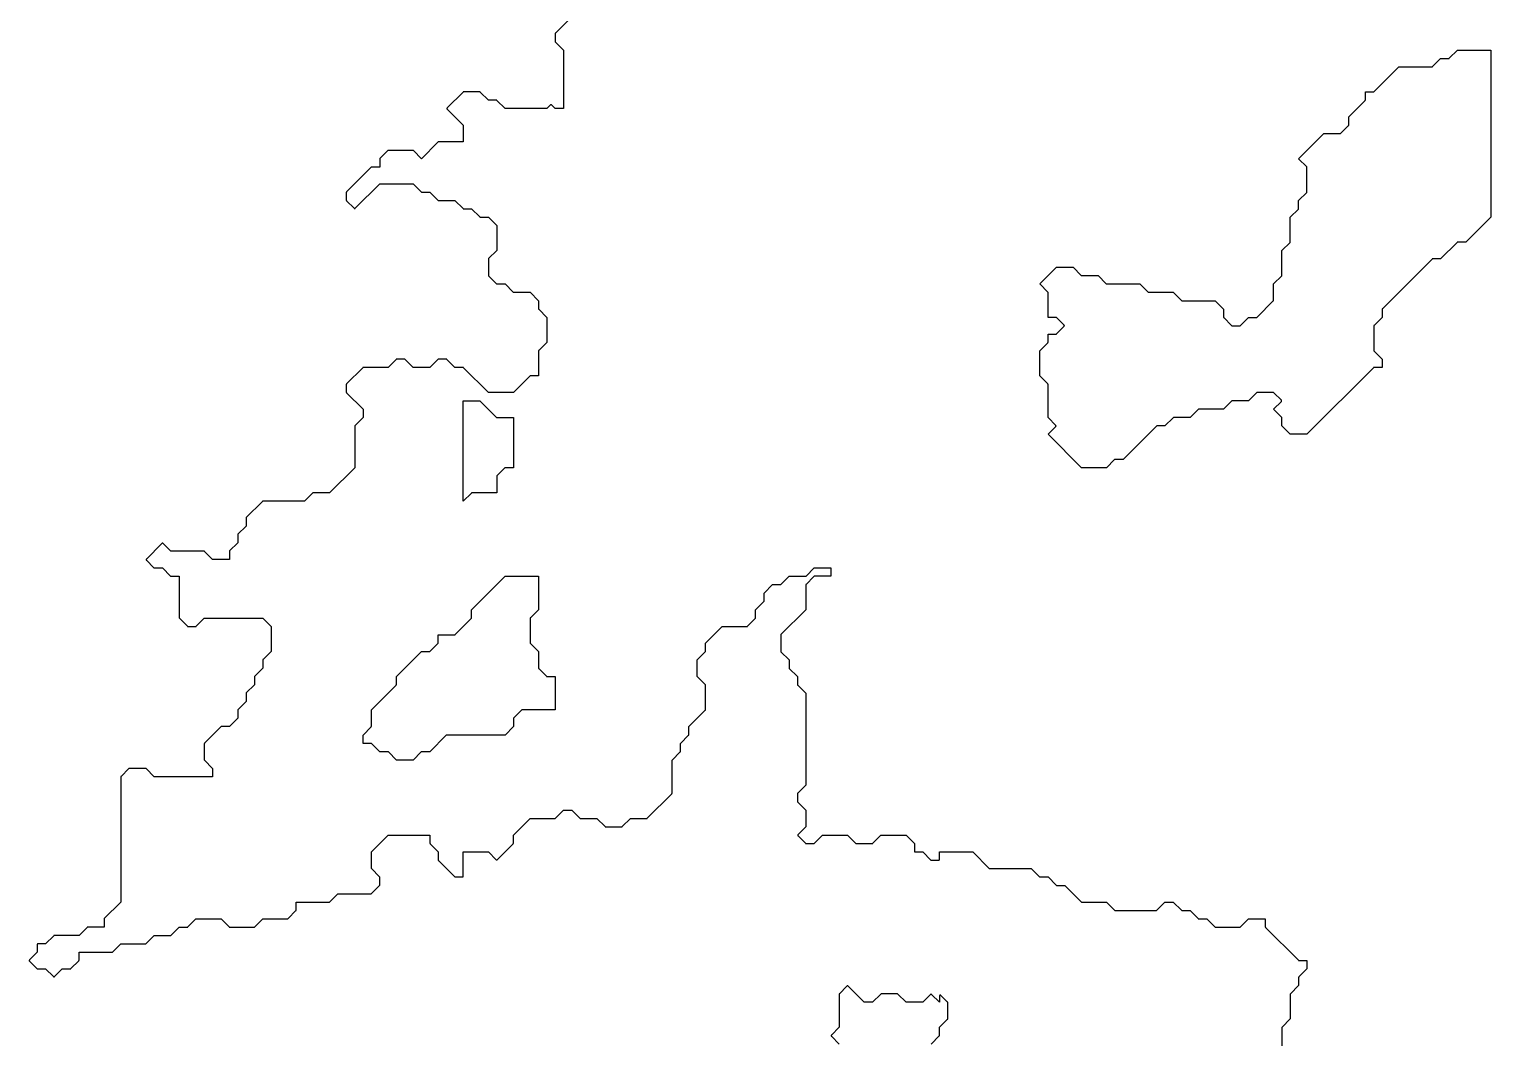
# Model space of a CAD drawing. Header units: metres. Extents: x 0 to 799, y 1 to 1100.
# Drawn here: x 624 to 799, y 349.8 to 470.5 of the extents above; entities that cross this region are included whole.
import ezdxf

# ---------------------------------------------------------------- set-up
doc = ezdxf.new("R2010")
doc.units = ezdxf.units.M
doc.layers.add('forest', color=7, linetype='Continuous')

msp = doc.modelspace()

# ---------------------------------------------------------------- linework, layer by layer
at = {"layer": 'forest', "color": 190}
for points in [[(689, 472), (687.03, 470.03), (687.02, 470.02), (687.02, 470.01), (687.01, 470.01), (687.01, 470), (687, 469.99), (687, 469.98), (687, 469.97), (687, 469.96), (687, 469.04), (687, 469.03), (687, 469.02), (687, 469.01), (687.01, 469), (687.01, 468.99), (687.02, 468.99), (687.02, 468.98), (687.03, 468.97), (688, 468), (688, 468), (688, 468), (688, 461), (688, 461), (688, 461), (687, 461), (687, 461), (687, 461), (686.57, 461.43), (686.56, 461.44), (686.56, 461.44), (686.55, 461.45), (686.54, 461.45), (686.53, 461.45), (686.52, 461.46), (686.51, 461.46), (686.5, 461.46), (686.49, 461.46), (686.48, 461.46), (686.47, 461.45), (686.46, 461.45), (686.45, 461.45), (686.44, 461.44), (686.44, 461.44), (686.43, 461.43), (686, 461), (686, 461), (686, 461), (681, 461), (681, 461), (681, 461), (680.03, 461.97), (680.02, 461.98), (680.01, 461.98), (680.01, 461.99), (680, 461.99), (679.99, 462), (679.98, 462), (679.97, 462), (679.96, 462), (679, 462), (679, 462), (679, 462), (678.03, 462.97), (678.02, 462.98), (678.01, 462.98), (678.01, 462.99), (678, 462.99), (677.99, 463), (677.98, 463), (677.97, 463), (677.96, 463), (676.04, 463), (676.03, 463), (676.02, 463), (676.01, 463), (676, 462.99), (675.99, 462.99), (675.99, 462.98), (675.98, 462.98), (675.97, 462.97), (674.07, 461.07), (674.06, 461.06), (674.06, 461.06), (674.05, 461.05), (674.05, 461.04), (674.05, 461.03), (674.04, 461.02), (674.04, 461.01), (674.04, 461), (674.04, 460.99), (674.04, 460.98), (674.05, 460.97), (674.05, 460.96), (674.05, 460.95), (674.06, 460.94), (674.06, 460.94), (674.07, 460.93), (676, 459), (676, 459), (676, 459), (676, 457), (676, 457), (676, 457), (673.04, 457), (673.03, 457), (673.02, 457), (673.01, 457), (673, 456.99), (672.99, 456.99), (672.99, 456.98), (672.98, 456.98), (672.97, 456.97), (671, 455), (671, 455), (671, 455), (670.03, 455.97), (670.02, 455.98), (670.01, 455.98), (670.01, 455.99), (670, 455.99), (669.99, 456), (669.98, 456), (669.97, 456), (669.96, 456), (667.04, 456), (667.03, 456), (667.02, 456), (667.01, 456), (667, 455.99), (666.99, 455.99), (666.99, 455.98), (666.98, 455.98), (666.97, 455.97), (666.03, 455.03), (666.02, 455.02), (666.02, 455.01), (666.01, 455.01), (666.01, 455), (666, 454.99), (666, 454.98), (666, 454.97), (666, 454.96), (666, 454), (666, 454), (666, 454), (665.04, 454), (665.03, 454), (665.02, 454), (665.01, 454), (665, 453.99), (664.99, 453.99), (664.99, 453.98), (664.98, 453.98), (664.97, 453.97), (662.03, 451.03), (662.02, 451.02), (662.02, 451.01), (662.01, 451.01), (662.01, 451), (662, 450.99), (662, 450.98), (662, 450.97), (662, 450.96), (662, 450.04), (662, 450.03), (662, 450.02), (662, 450.01), (662.01, 450), (662.01, 449.99), (662.02, 449.99), (662.02, 449.98), (662.03, 449.97), (662.93, 449.07), (662.94, 449.06), (662.94, 449.06), (662.95, 449.05), (662.96, 449.05), (662.97, 449.05), (662.98, 449.04), (662.99, 449.04), (663, 449.04), (663.01, 449.04), (663.02, 449.04), (663.03, 449.05), (663.04, 449.05), (663.05, 449.05), (663.06, 449.06), (663.06, 449.06), (663.07, 449.07), (666, 452), (666, 452), (666, 452), (670, 452), (670, 452), (670, 452), (670.97, 451.03), (670.98, 451.02), (670.99, 451.02), (670.99, 451.01), (671, 451.01), (671.01, 451), (671.02, 451), (671.03, 451), (671.04, 451), (672, 451), (672, 451), (672, 451), (672.97, 450.03), (672.98, 450.02), (672.99, 450.02), (672.99, 450.01), (673, 450.01), (673.01, 450), (673.02, 450), (673.03, 450), (673.04, 450), (675, 450), (675, 450), (675, 450), (675.97, 449.03), (675.98, 449.02), (675.99, 449.02), (675.99, 449.01), (676, 449.01), (676.01, 449), (676.02, 449), (676.03, 449), (676.04, 449), (677, 449), (677, 449), (677, 449), (677.97, 448.03), (677.98, 448.02), (677.99, 448.02), (677.99, 448.01), (678, 448.01), (678.01, 448), (678.02, 448), (678.03, 448), (678.04, 448), (679, 448), (679, 448), (679, 448), (680, 447), (680, 447), (680, 447), (680, 444), (680, 444), (680, 444), (679.03, 443.03), (679.02, 443.02), (679.02, 443.01), (679.01, 443.01), (679.01, 443), (679, 442.99), (679, 442.98), (679, 442.97), (679, 442.96), (679, 441.04), (679, 441.03), (679, 441.02), (679, 441.01), (679.01, 441), (679.01, 440.99), (679.02, 440.99), (679.02, 440.98), (679.03, 440.97), (679.97, 440.03), (679.98, 440.02), (679.99, 440.02), (679.99, 440.01), (680, 440.01), (680.01, 440), (680.02, 440), (680.03, 440), (680.04, 440), (681, 440), (681, 440), (681, 440), (681.97, 439.03), (681.98, 439.02), (681.99, 439.02), (681.99, 439.01), (682, 439.01), (682.01, 439), (682.02, 439), (682.03, 439), (682.04, 439), (684, 439), (684, 439), (684, 439), (685, 438), (685, 438), (685, 438), (685, 437.04), (685, 437.03), (685, 437.02), (685, 437.01), (685.01, 437), (685.01, 436.99), (685.02, 436.99), (685.02, 436.98), (685.03, 436.97), (686, 436), (686, 436), (686, 436), (686, 433), (686, 433), (686, 433), (685.03, 432.03), (685.02, 432.02), (685.02, 432.01), (685.01, 432.01), (685.01, 432), (685, 431.99), (685, 431.98), (685, 431.97), (685, 431.96), (685, 429), (685, 429), (685, 429), (684.04, 429), (684.03, 429), (684.02, 429), (684.01, 429), (684, 428.99), (683.99, 428.99), (683.99, 428.98), (683.98, 428.98), (683.97, 428.97), (682, 427), (682, 427), (682, 427), (679, 427), (679, 427), (679, 427), (676.03, 429.97), (676.02, 429.98), (676.01, 429.98), (676.01, 429.99), (676, 429.99), (675.99, 430), (675.98, 430), (675.97, 430), (675.96, 430), (675, 430), (675, 430), (675, 430), (674.03, 430.97), (674.02, 430.98), (674.01, 430.98), (674.01, 430.99), (674, 430.99), (673.99, 431), (673.98, 431), (673.97, 431), (673.96, 431), (673.04, 431), (673.03, 431), (673.02, 431), (673.01, 431), (673, 430.99), (672.99, 430.99), (672.99, 430.98), (672.98, 430.98), (672.97, 430.97), (672, 430), (672, 430), (672, 430), (670, 430), (670, 430), (670, 430), (669.03, 430.97), (669.02, 430.98), (669.01, 430.98), (669.01, 430.99), (669, 430.99), (668.99, 431), (668.98, 431), (668.97, 431), (668.96, 431), (668.04, 431), (668.03, 431), (668.02, 431), (668.01, 431), (668, 430.99), (667.99, 430.99), (667.99, 430.98), (667.98, 430.98), (667.97, 430.97), (667, 430), (667, 430), (667, 430), (664.04, 430), (664.03, 430), (664.02, 430), (664.01, 430), (664, 429.99), (663.99, 429.99), (663.99, 429.98), (663.98, 429.98), (663.97, 429.97), (662.03, 428.03), (662.02, 428.02), (662.02, 428.01), (662.01, 428.01), (662.01, 428), (662, 427.99), (662, 427.98), (662, 427.97), (662, 427.96), (662, 427.04), (662, 427.03), (662, 427.02), (662, 427.01), (662.01, 427), (662.01, 426.99), (662.02, 426.99), (662.02, 426.98), (662.03, 426.97), (664, 425), (664, 425), (664, 425), (664, 424), (664, 424), (664, 424), (663.03, 423.03), (663.02, 423.02), (663.02, 423.01), (663.01, 423.01), (663.01, 423), (663, 422.99), (663, 422.98), (663, 422.97), (663, 422.96), (663, 418), (663, 418), (663, 418), (660, 415), (660, 415), (660, 415), (658.04, 415), (658.03, 415), (658.02, 415), (658.01, 415), (658, 414.99), (657.99, 414.99), (657.99, 414.98), (657.98, 414.98), (657.97, 414.97), (657, 414), (657, 414), (657, 414), (652.04, 414), (652.03, 414), (652.02, 414), (652.01, 414), (652, 413.99), (651.99, 413.99), (651.99, 413.98), (651.98, 413.98), (651.97, 413.97), (650.03, 412.03), (650.02, 412.02), (650.02, 412.01), (650.01, 412.01), (650.01, 412), (650, 411.99), (650, 411.98), (650, 411.97), (650, 411.96), (650, 411), (650, 411), (650, 411), (649.03, 410.03), (649.02, 410.02), (649.02, 410.01), (649.01, 410.01), (649.01, 410), (649, 409.99), (649, 409.98), (649, 409.97), (649, 409.96), (649, 409), (649, 409), (649, 409), (648.03, 408.03), (648.02, 408.02), (648.02, 408.01), (648.01, 408.01), (648.01, 408), (648, 407.99), (648, 407.98), (648, 407.97), (648, 407.96), (648, 407), (648, 407), (648, 407), (646, 407), (646, 407), (646, 407), (645.03, 407.97), (645.02, 407.98), (645.01, 407.98), (645.01, 407.99), (645, 407.99), (644.99, 408), (644.98, 408), (644.97, 408), (644.96, 408), (641, 408), (641, 408), (641, 408), (640.07, 408.93), (640.06, 408.94), (640.06, 408.94), (640.05, 408.95), (640.04, 408.95), (640.03, 408.95), (640.02, 408.96), (640.01, 408.96), (640, 408.96), (639.99, 408.96), (639.98, 408.96), (639.97, 408.95), (639.96, 408.95), (639.95, 408.95), (639.94, 408.94), (639.94, 408.94), (639.93, 408.93), (638.07, 407.07), (638.06, 407.06), (638.06, 407.06), (638.05, 407.05), (638.05, 407.04), (638.05, 407.03), (638.04, 407.02), (638.04, 407.01), (638.04, 407), (638.04, 406.99), (638.04, 406.98), (638.05, 406.97), (638.05, 406.96), (638.05, 406.95), (638.06, 406.94), (638.06, 406.94), (638.07, 406.93), (638.97, 406.03), (638.98, 406.02), (638.99, 406.02), (638.99, 406.01), (639, 406.01), (639.01, 406), (639.02, 406), (639.03, 406), (639.04, 406), (640, 406), (640, 406), (640, 406), (640.97, 405.03), (640.98, 405.02), (640.99, 405.02), (640.99, 405.01), (641, 405.01), (641.01, 405), (641.02, 405), (641.03, 405), (641.04, 405), (642, 405), (642, 405), (642, 405), (642, 400.04), (642, 400.03), (642, 400.02), (642, 400.01), (642.01, 400), (642.01, 399.99), (642.02, 399.99), (642.02, 399.98), (642.03, 399.97), (642.97, 399.03), (642.98, 399.02), (642.99, 399.02), (642.99, 399.01), (643, 399.01), (643.01, 399), (643.02, 399), (643.03, 399), (643.04, 399), (643.96, 399), (643.97, 399), (643.98, 399), (643.99, 399), (644, 399.01), (644.01, 399.01), (644.01, 399.02), (644.02, 399.02), (644.03, 399.03), (645, 400), (645, 400), (645, 400), (652, 400), (652, 400), (652, 400), (653, 399), (653, 399), (653, 399), (653, 396), (653, 396), (653, 396), (652.03, 395.03), (652.02, 395.02), (652.02, 395.01), (652.01, 395.01), (652.01, 395), (652, 394.99), (652, 394.98), (652, 394.97), (652, 394.96), (652, 394), (652, 394), (652, 394), (651.03, 393.03), (651.02, 393.02), (651.02, 393.01), (651.01, 393.01), (651.01, 393), (651, 392.99), (651, 392.98), (651, 392.97), (651, 392.96), (651, 392), (651, 392), (651, 392), (650.03, 391.03), (650.02, 391.02), (650.02, 391.01), (650.01, 391.01), (650.01, 391), (650, 390.99), (650, 390.98), (650, 390.97), (650, 390.96), (650, 390), (650, 390), (650, 390), (649.03, 389.03), (649.02, 389.02), (649.02, 389.01), (649.01, 389.01), (649.01, 389), (649, 388.99), (649, 388.98), (649, 388.97), (649, 388.96), (649, 388), (649, 388), (649, 388), (648, 387), (648, 387), (648, 387), (647.04, 387), (647.03, 387), (647.02, 387), (647.01, 387), (647, 386.99), (646.99, 386.99), (646.99, 386.98), (646.98, 386.98), (646.97, 386.97), (645.03, 385.03), (645.02, 385.02), (645.02, 385.01), (645.01, 385.01), (645.01, 385), (645, 384.99), (645, 384.98), (645, 384.97), (645, 384.96), (645, 383.04), (645, 383.03), (645, 383.02), (645, 383.01), (645.01, 383), (645.01, 382.99), (645.02, 382.99), (645.02, 382.98), (645.03, 382.97), (646, 382), (646, 382), (646, 382), (646, 381), (646, 381), (646, 381), (639, 381), (639, 381), (639, 381), (638.03, 381.97), (638.02, 381.98), (638.01, 381.98), (638.01, 381.99), (638, 381.99), (637.99, 382), (637.98, 382), (637.97, 382), (637.96, 382), (636.04, 382), (636.03, 382), (636.02, 382), (636.01, 382), (636, 381.99), (635.99, 381.99), (635.99, 381.98), (635.98, 381.98), (635.97, 381.97), (635.03, 381.03), (635.02, 381.02), (635.02, 381.01), (635.01, 381.01), (635.01, 381), (635, 380.99), (635, 380.98), (635, 380.97), (635, 380.96), (635, 366), (635, 366), (635, 366), (633.03, 364.03), (633.02, 364.02), (633.02, 364.01), (633.01, 364.01), (633.01, 364), (633, 363.99), (633, 363.98), (633, 363.97), (633, 363.96), (633, 363), (633, 363), (633, 363), (631.04, 363), (631.03, 363), (631.02, 363), (631.01, 363), (631, 362.99), (630.99, 362.99), (630.99, 362.98), (630.98, 362.98), (630.97, 362.97), (630, 362), (630, 362), (630, 362), (627.04, 362), (627.03, 362), (627.02, 362), (627.01, 362), (627, 361.99), (626.99, 361.99), (626.99, 361.98), (626.98, 361.98), (626.97, 361.97), (626, 361), (626, 361), (626, 361), (625.1, 361), (625.09, 361), (625.08, 361), (625.07, 361), (625.06, 360.99), (625.05, 360.99), (625.04, 360.98), (625.04, 360.98), (625.03, 360.97), (625.02, 360.96), (625.02, 360.96), (625.01, 360.95), (625.01, 360.94), (625, 360.93), (625, 360.92), (625, 360.91), (625, 360.9), (625, 360), (625, 360), (625, 360), (624.07, 359.07), (624.06, 359.06), (624.06, 359.06), (624.05, 359.05), (624.05, 359.04), (624.05, 359.03), (624.04, 359.02), (624.04, 359.01), (624.04, 359), (624.04, 358.99), (624.04, 358.98), (624.05, 358.97), (624.05, 358.96), (624.05, 358.95), (624.06, 358.94), (624.06, 358.94), (624.07, 358.93), (624.97, 358.03), (624.98, 358.02), (624.99, 358.02), (624.99, 358.01), (625, 358.01), (625.01, 358), (625.02, 358), (625.03, 358), (625.04, 358), (626, 358), (626, 358), (626, 358), (626.93, 357.07), (626.94, 357.06), (626.94, 357.06), (626.95, 357.05), (626.96, 357.05), (626.97, 357.05), (626.98, 357.04), (626.99, 357.04), (627, 357.04), (627.01, 357.04), (627.02, 357.04), (627.03, 357.05), (627.04, 357.05), (627.05, 357.05), (627.06, 357.06), (627.06, 357.06), (627.07, 357.07), (628, 358), (628, 358), (628, 358), (628.96, 358), (628.97, 358), (628.98, 358), (628.99, 358), (629, 358.01), (629.01, 358.01), (629.01, 358.02), (629.02, 358.02), (629.03, 358.03), (629.97, 358.97), (629.98, 358.98), (629.98, 358.99), (629.99, 358.99), (629.99, 359), (630, 359.01), (630, 359.02), (630, 359.03), (630, 359.04), (630, 360), (630, 360), (630, 360), (633.96, 360), (633.97, 360), (633.98, 360), (633.99, 360), (634, 360.01), (634.01, 360.01), (634.01, 360.02), (634.02, 360.02), (634.03, 360.03), (635, 361), (635, 361), (635, 361), (637.96, 361), (637.97, 361), (637.98, 361), (637.99, 361), (638, 361.01), (638.01, 361.01), (638.01, 361.02), (638.02, 361.02), (638.03, 361.03), (639, 362), (639, 362), (639, 362), (640.96, 362), (640.97, 362), (640.98, 362), (640.99, 362), (641, 362.01), (641.01, 362.01), (641.01, 362.02), (641.02, 362.02), (641.03, 362.03), (642, 363), (642, 363), (642, 363), (642.96, 363), (642.97, 363), (642.98, 363), (642.99, 363), (643, 363.01), (643.01, 363.01), (643.01, 363.02), (643.02, 363.02), (643.03, 363.03), (644, 364), (644, 364), (644, 364), (647, 364), (647, 364), (647, 364), (647.97, 363.03), (647.98, 363.02), (647.99, 363.02), (647.99, 363.01), (648, 363.01), (648.01, 363), (648.02, 363), (648.03, 363), (648.04, 363), (650.96, 363), (650.97, 363), (650.98, 363), (650.99, 363), (651, 363.01), (651.01, 363.01), (651.01, 363.02), (651.02, 363.02), (651.03, 363.03), (652, 364), (652, 364), (652, 364), (654.96, 364), (654.97, 364), (654.98, 364), (654.99, 364), (655, 364.01), (655.01, 364.01), (655.01, 364.02), (655.02, 364.02), (655.03, 364.03), (655.97, 364.97), (655.98, 364.98), (655.98, 364.99), (655.99, 364.99), (655.99, 365), (656, 365.01), (656, 365.02), (656, 365.03), (656, 365.04), (656, 366), (656, 366), (656, 366), (659.96, 366), (659.97, 366), (659.98, 366), (659.99, 366), (660, 366.01), (660.01, 366.01), (660.01, 366.02), (660.02, 366.02), (660.03, 366.03), (661, 367), (661, 367), (661, 367), (664.96, 367), (664.97, 367), (664.98, 367), (664.99, 367), (665, 367.01), (665.01, 367.01), (665.01, 367.02), (665.02, 367.02), (665.03, 367.03), (665.97, 367.97), (665.98, 367.98), (665.98, 367.99), (665.99, 367.99), (665.99, 368), (666, 368.01), (666, 368.02), (666, 368.03), (666, 368.04), (666, 368.96), (666, 368.97), (666, 368.98), (666, 368.99), (665.99, 369), (665.99, 369.01), (665.98, 369.01), (665.98, 369.02), (665.97, 369.03), (665, 370), (665, 370), (665, 370), (665, 372), (665, 372), (665, 372), (667, 374), (667, 374), (667, 374), (672, 374), (672, 374), (672, 374), (672, 373.04), (672, 373.03), (672, 373.02), (672, 373.01), (672.01, 373), (672.01, 372.99), (672.02, 372.99), (672.02, 372.98), (672.03, 372.97), (673, 372), (673, 372), (673, 372), (673, 371.04), (673, 371.03), (673, 371.02), (673, 371.01), (673.01, 371), (673.01, 370.99), (673.02, 370.99), (673.02, 370.98), (673.03, 370.97), (674.97, 369.03), (674.98, 369.02), (674.99, 369.02), (674.99, 369.01), (675, 369.01), (675.01, 369), (675.02, 369), (675.03, 369), (675.04, 369), (675.9, 369), (675.91, 369), (675.92, 369), (675.93, 369), (675.94, 369.01), (675.95, 369.01), (675.96, 369.02), (675.96, 369.02), (675.97, 369.03), (675.98, 369.04), (675.98, 369.04), (675.99, 369.05), (675.99, 369.06), (676, 369.07), (676, 369.08), (676, 369.09), (676, 369.1), (676, 372), (676, 372), (676, 372), (679, 372), (679, 372), (679, 372), (679.93, 371.07), (679.94, 371.06), (679.94, 371.06), (679.95, 371.05), (679.96, 371.05), (679.97, 371.05), (679.98, 371.04), (679.99, 371.04), (680, 371.04), (680.01, 371.04), (680.02, 371.04), (680.03, 371.05), (680.04, 371.05), (680.05, 371.05), (680.06, 371.06), (680.06, 371.06), (680.07, 371.07), (681.97, 372.97), (681.98, 372.98), (681.98, 372.99), (681.99, 372.99), (681.99, 373), (682, 373.01), (682, 373.02), (682, 373.03), (682, 373.04), (682, 374), (682, 374), (682, 374), (684, 376), (684, 376), (684, 376), (686.96, 376), (686.97, 376), (686.98, 376), (686.99, 376), (687, 376.01), (687.01, 376.01), (687.01, 376.02), (687.02, 376.02), (687.03, 376.03), (688, 377), (688, 377), (688, 377), (689, 377), (689, 377), (689, 377), (689.97, 376.03), (689.98, 376.02), (689.99, 376.02), (689.99, 376.01), (690, 376.01), (690.01, 376), (690.02, 376), (690.03, 376), (690.04, 376), (692, 376), (692, 376), (692, 376), (692.97, 375.03), (692.98, 375.02), (692.99, 375.02), (692.99, 375.01), (693, 375.01), (693.01, 375), (693.02, 375), (693.03, 375), (693.04, 375), (694.96, 375), (694.97, 375), (694.98, 375), (694.99, 375), (695, 375.01), (695.01, 375.01), (695.01, 375.02), (695.02, 375.02), (695.03, 375.03), (696, 376), (696, 376), (696, 376), (697.96, 376), (697.97, 376), (697.98, 376), (697.99, 376), (698, 376.01), (698.01, 376.01), (698.01, 376.02), (698.02, 376.02), (698.03, 376.03), (700.97, 378.97), (700.98, 378.98), (700.98, 378.99), (700.99, 378.99), (700.99, 379), (701, 379.01), (701, 379.02), (701, 379.03), (701, 379.04), (701, 383), (701, 383), (701, 383), (701.97, 383.97), (701.98, 383.98), (701.98, 383.99), (701.99, 383.99), (701.99, 384), (702, 384.01), (702, 384.02), (702, 384.03), (702, 384.04), (702, 385), (702, 385), (702, 385), (702.97, 385.97), (702.98, 385.98), (702.98, 385.99), (702.99, 385.99), (702.99, 386), (703, 386.01), (703, 386.02), (703, 386.03), (703, 386.04), (703, 387), (703, 387), (703, 387), (704.97, 388.97), (704.98, 388.98), (704.98, 388.99), (704.99, 388.99), (704.99, 389), (705, 389.01), (705, 389.02), (705, 389.03), (705, 389.04), (705, 391.96), (705, 391.97), (705, 391.98), (705, 391.99), (704.99, 392), (704.99, 392.01), (704.98, 392.01), (704.98, 392.02), (704.97, 392.03), (704, 393), (704, 393), (704, 393), (704, 395), (704, 395), (704, 395), (704.97, 395.97), (704.98, 395.98), (704.98, 395.99), (704.99, 395.99), (704.99, 396), (705, 396.01), (705, 396.02), (705, 396.03), (705, 396.04), (705, 397), (705, 397), (705, 397), (707, 399), (707, 399), (707, 399), (709.96, 399), (709.97, 399), (709.98, 399), (709.99, 399), (710, 399.01), (710.01, 399.01), (710.01, 399.02), (710.02, 399.02), (710.03, 399.03), (710.97, 399.97), (710.98, 399.98), (710.98, 399.99), (710.99, 399.99), (710.99, 400), (711, 400.01), (711, 400.02), (711, 400.03), (711, 400.04), (711, 401), (711, 401), (711, 401), (711.97, 401.97), (711.98, 401.98), (711.98, 401.99), (711.99, 401.99), (711.99, 402), (712, 402.01), (712, 402.02), (712, 402.03), (712, 402.04), (712, 403), (712, 403), (712, 403), (713, 404), (713, 404), (713, 404), (713.96, 404), (713.97, 404), (713.98, 404), (713.99, 404), (714, 404.01), (714.01, 404.01), (714.01, 404.02), (714.02, 404.02), (714.03, 404.03), (715, 405), (715, 405), (715, 405), (716.96, 405), (716.97, 405), (716.98, 405), (716.99, 405), (717, 405.01), (717.01, 405.01), (717.01, 405.02), (717.02, 405.02), (717.03, 405.03), (718, 406), (718, 406), (718, 406), (720, 406), (720, 406), (720, 406), (720, 405), (720, 405), (720, 405), (718.04, 405), (718.03, 405), (718.02, 405), (718.01, 405), (718, 404.99), (717.99, 404.99), (717.99, 404.98), (717.98, 404.98), (717.97, 404.97), (717.03, 404.03), (717.02, 404.02), (717.02, 404.01), (717.01, 404.01), (717.01, 404), (717, 403.99), (717, 403.98), (717, 403.97), (717, 403.96), (717, 401), (717, 401), (717, 401), (714.03, 398.03), (714.02, 398.02), (714.02, 398.01), (714.01, 398.01), (714.01, 398), (714, 397.99), (714, 397.98), (714, 397.97), (714, 397.96), (714, 396.04), (714, 396.03), (714, 396.02), (714, 396.01), (714.01, 396), (714.01, 395.99), (714.02, 395.99), (714.02, 395.98), (714.03, 395.97), (715, 395), (715, 395), (715, 395), (715, 394.04), (715, 394.03), (715, 394.02), (715, 394.01), (715.01, 394), (715.01, 393.99), (715.02, 393.99), (715.02, 393.98), (715.03, 393.97), (716, 393), (716, 393), (716, 393), (716, 392.04), (716, 392.03), (716, 392.02), (716, 392.01), (716.01, 392), (716.01, 391.99), (716.02, 391.99), (716.02, 391.98), (716.03, 391.97), (717, 391), (717, 391), (717, 391), (717, 380), (717, 380), (717, 380), (716.03, 379.03), (716.02, 379.02), (716.02, 379.01), (716.01, 379.01), (716.01, 379), (716, 378.99), (716, 378.98), (716, 378.97), (716, 378.96), (716, 378.04), (716, 378.03), (716, 378.02), (716, 378.01), (716.01, 378), (716.01, 377.99), (716.02, 377.99), (716.02, 377.98), (716.03, 377.97), (717, 377), (717, 377), (717, 377), (717, 375), (717, 375), (717, 375), (716.07, 374.07), (716.06, 374.06), (716.06, 374.06), (716.05, 374.05), (716.05, 374.04), (716.05, 374.03), (716.04, 374.02), (716.04, 374.01), (716.04, 374), (716.04, 373.99), (716.04, 373.98), (716.05, 373.97), (716.05, 373.96), (716.05, 373.95), (716.06, 373.94), (716.06, 373.94), (716.07, 373.93), (716.97, 373.03), (716.98, 373.02), (716.99, 373.02), (716.99, 373.01), (717, 373.01), (717.01, 373), (717.02, 373), (717.03, 373), (717.04, 373), (717.96, 373), (717.97, 373), (717.98, 373), (717.99, 373), (718, 373.01), (718.01, 373.01), (718.01, 373.02), (718.02, 373.02), (718.03, 373.03), (719, 374), (719, 374), (719, 374), (722, 374), (722, 374), (722, 374), (722.97, 373.03), (722.98, 373.02), (722.99, 373.02), (722.99, 373.01), (723, 373.01), (723.01, 373), (723.02, 373), (723.03, 373), (723.04, 373), (724.96, 373), (724.97, 373), (724.98, 373), (724.99, 373), (725, 373.01), (725.01, 373.01), (725.01, 373.02), (725.02, 373.02), (725.03, 373.03), (726, 374), (726, 374), (726, 374), (729, 374), (729, 374), (729, 374), (730, 373), (730, 373), (730, 373), (730, 372.1), (730, 372.09), (730, 372.08), (730, 372.07), (730.01, 372.06), (730.01, 372.05), (730.02, 372.04), (730.02, 372.04), (730.03, 372.03), (730.04, 372.02), (730.04, 372.02), (730.05, 372.01), (730.06, 372.01), (730.07, 372), (730.08, 372), (730.09, 372), (730.1, 372), (731, 372), (731, 372), (731, 372), (731.97, 371.03), (731.98, 371.02), (731.99, 371.02), (731.99, 371.01), (732, 371.01), (732.01, 371), (732.02, 371), (732.03, 371), (732.04, 371), (732.9, 371), (732.91, 371), (732.92, 371), (732.93, 371), (732.94, 371.01), (732.95, 371.01), (732.96, 371.02), (732.96, 371.02), (732.97, 371.03), (732.98, 371.04), (732.98, 371.04), (732.99, 371.05), (732.99, 371.06), (733, 371.07), (733, 371.08), (733, 371.09), (733, 371.1), (733, 372), (733, 372), (733, 372), (737, 372), (737, 372), (737, 372), (738.97, 370.03), (738.98, 370.02), (738.99, 370.02), (738.99, 370.01), (739, 370.01), (739.01, 370), (739.02, 370), (739.03, 370), (739.04, 370), (744, 370), (744, 370), (744, 370), (744.97, 369.03), (744.98, 369.02), (744.99, 369.02), (744.99, 369.01), (745, 369.01), (745.01, 369), (745.02, 369), (745.03, 369), (745.04, 369), (746, 369), (746, 369), (746, 369), (746.97, 368.03), (746.98, 368.02), (746.99, 368.02), (746.99, 368.01), (747, 368.01), (747.01, 368), (747.02, 368), (747.03, 368), (747.04, 368), (748, 368), (748, 368), (748, 368), (749.97, 366.03), (749.98, 366.02), (749.99, 366.02), (749.99, 366.01), (750, 366.01), (750.01, 366), (750.02, 366), (750.03, 366), (750.04, 366), (753, 366), (753, 366), (753, 366), (753.97, 365.03), (753.98, 365.02), (753.99, 365.02), (753.99, 365.01), (754, 365.01), (754.01, 365), (754.02, 365), (754.03, 365), (754.04, 365), (758.96, 365), (758.97, 365), (758.98, 365), (758.99, 365), (759, 365.01), (759.01, 365.01), (759.01, 365.02), (759.02, 365.02), (759.03, 365.03), (760, 366), (760, 366), (760, 366), (761, 366), (761, 366), (761, 366), (761.97, 365.03), (761.98, 365.02), (761.99, 365.02), (761.99, 365.01), (762, 365.01), (762.01, 365), (762.02, 365), (762.03, 365), (762.04, 365), (763, 365), (763, 365), (763, 365), (763.97, 364.03), (763.98, 364.02), (763.99, 364.02), (763.99, 364.01), (764, 364.01), (764.01, 364), (764.02, 364), (764.03, 364), (764.04, 364), (765, 364), (765, 364), (765, 364), (765.97, 363.03), (765.98, 363.02), (765.99, 363.02), (765.99, 363.01), (766, 363.01), (766.01, 363), (766.02, 363), (766.03, 363), (766.04, 363), (768.96, 363), (768.97, 363), (768.98, 363), (768.99, 363), (769, 363.01), (769.01, 363.01), (769.01, 363.02), (769.02, 363.02), (769.03, 363.03), (770, 364), (770, 364), (770, 364), (772, 364), (772, 364), (772, 364), (772, 363.04), (772, 363.03), (772, 363.02), (772, 363.01), (772.01, 363), (772.01, 362.99), (772.02, 362.99), (772.02, 362.98), (772.03, 362.97), (775.97, 359.03), (775.98, 359.02), (775.99, 359.02), (775.99, 359.01), (776, 359.01), (776.01, 359), (776.02, 359), (776.03, 359), (776.04, 359), (777, 359), (777, 359), (777, 359), (777, 358), (777, 358), (777, 358), (776.03, 357.03), (776.02, 357.02), (776.02, 357.01), (776.01, 357.01), (776.01, 357), (776, 356.99), (776, 356.98), (776, 356.97), (776, 356.96), (776, 356), (776, 356), (776, 356), (775.03, 355.03), (775.02, 355.02), (775.02, 355.01), (775.01, 355.01), (775.01, 355), (775, 354.99), (775, 354.98), (775, 354.97), (775, 354.96), (775, 352), (775, 352), (775, 352), (774.03, 351.03), (774.02, 351.02), (774.02, 351.01), (774.01, 351.01), (774.01, 351), (774, 350.99), (774, 350.98), (774, 350.97), (774, 350.96), (774, 348)], [(745, 429), (745, 429), (745, 432), (745, 432), (745, 432), (745.97, 432.97), (745.98, 432.98), (745.98, 432.99), (745.99, 432.99), (745.99, 433), (746, 433.01), (746, 433.02), (746, 433.03), (746, 433.04), (746, 434), (746, 434), (746, 434), (746.96, 434), (746.97, 434), (746.98, 434), (746.99, 434), (747, 434.01), (747.01, 434.01), (747.01, 434.02), (747.02, 434.02), (747.03, 434.03), (747.93, 434.93), (747.94, 434.94), (747.94, 434.94), (747.95, 434.95), (747.95, 434.96), (747.95, 434.97), (747.96, 434.98), (747.96, 434.99), (747.96, 435), (747.96, 435.01), (747.96, 435.02), (747.95, 435.03), (747.95, 435.04), (747.95, 435.05), (747.94, 435.06), (747.94, 435.06), (747.93, 435.07), (747.03, 435.97), (747.02, 435.98), (747.01, 435.98), (747.01, 435.99), (747, 435.99), (746.99, 436), (746.98, 436), (746.97, 436), (746.96, 436), (746, 436), (746, 436), (746, 436), (746, 438.96), (746, 438.97), (746, 438.98), (746, 438.99), (745.99, 439), (745.99, 439.01), (745.98, 439.01), (745.98, 439.02), (745.97, 439.03), (745, 440), (745, 440), (745, 440), (747, 442), (747, 442), (747, 442), (749, 442), (749, 442), (749, 442), (749.97, 441.03), (749.98, 441.02), (749.99, 441.02), (749.99, 441.01), (750, 441.01), (750.01, 441), (750.02, 441), (750.03, 441), (750.04, 441), (752, 441), (752, 441), (752, 441), (752.97, 440.03), (752.98, 440.02), (752.99, 440.02), (752.99, 440.01), (753, 440.01), (753.01, 440), (753.02, 440), (753.03, 440), (753.04, 440), (757, 440), (757, 440), (757, 440), (757.97, 439.03), (757.98, 439.02), (757.99, 439.02), (757.99, 439.01), (758, 439.01), (758.01, 439), (758.02, 439), (758.03, 439), (758.04, 439), (761, 439), (761, 439), (761, 439), (761.97, 438.03), (761.98, 438.02), (761.99, 438.02), (761.99, 438.01), (762, 438.01), (762.01, 438), (762.02, 438), (762.03, 438), (762.04, 438), (766, 438), (766, 438), (766, 438), (767, 437), (767, 437), (767, 437), (767, 436.04), (767, 436.03), (767, 436.02), (767, 436.01), (767.01, 436), (767.01, 435.99), (767.02, 435.99), (767.02, 435.98), (767.03, 435.97), (767.97, 435.03), (767.98, 435.02), (767.99, 435.02), (767.99, 435.01), (768, 435.01), (768.01, 435), (768.02, 435), (768.03, 435), (768.04, 435), (768.96, 435), (768.97, 435), (768.98, 435), (768.99, 435), (769, 435.01), (769.01, 435.01), (769.01, 435.02), (769.02, 435.02), (769.03, 435.03), (770, 436), (770, 436), (770, 436), (770.96, 436), (770.97, 436), (770.98, 436), (770.99, 436), (771, 436.01), (771.01, 436.01), (771.01, 436.02), (771.02, 436.02), (771.03, 436.03), (772.97, 437.97), (772.98, 437.98), (772.98, 437.99), (772.99, 437.99), (772.99, 438), (773, 438.01), (773, 438.02), (773, 438.03), (773, 438.04), (773, 440), (773, 440), (773, 440), (773.97, 440.97), (773.98, 440.98), (773.98, 440.99), (773.99, 440.99), (773.99, 441), (774, 441.01), (774, 441.02), (774, 441.03), (774, 441.04), (774, 444), (774, 444), (774, 444), (774.97, 444.97), (774.98, 444.98), (774.98, 444.99), (774.99, 444.99), (774.99, 445), (775, 445.01), (775, 445.02), (775, 445.03), (775, 445.04), (775, 448), (775, 448), (775, 448), (775.97, 448.97), (775.98, 448.98), (775.98, 448.99), (775.99, 448.99), (775.99, 449), (776, 449.01), (776, 449.02), (776, 449.03), (776, 449.04), (776, 450), (776, 450), (776, 450), (776.97, 450.97), (776.98, 450.98), (776.98, 450.99), (776.99, 450.99), (776.99, 451), (777, 451.01), (777, 451.02), (777, 451.03), (777, 451.04), (777, 453.96), (777, 453.97), (777, 453.98), (777, 453.99), (776.99, 454), (776.99, 454.01), (776.98, 454.01), (776.98, 454.02), (776.97, 454.03), (776, 455), (776, 455), (776, 455), (779, 458), (779, 458), (779, 458), (780.96, 458), (780.97, 458), (780.98, 458), (780.99, 458), (781, 458.01), (781.01, 458.01), (781.01, 458.02), (781.02, 458.02), (781.03, 458.03), (781.97, 458.97), (781.98, 458.98), (781.98, 458.99), (781.99, 458.99), (781.99, 459), (782, 459.01), (782, 459.02), (782, 459.03), (782, 459.04), (782, 460), (782, 460), (782, 460), (783.97, 461.97), (783.98, 461.98), (783.98, 461.99), (783.99, 461.99), (783.99, 462), (784, 462.01), (784, 462.02), (784, 462.03), (784, 462.04), (784, 463), (784, 463), (784, 463), (784.96, 463), (784.97, 463), (784.98, 463), (784.99, 463), (785, 463.01), (785.01, 463.01), (785.01, 463.02), (785.02, 463.02), (785.03, 463.03), (788, 466), (788, 466), (788, 466), (791.96, 466), (791.97, 466), (791.98, 466), (791.99, 466), (792, 466.01), (792.01, 466.01), (792.01, 466.02), (792.02, 466.02), (792.03, 466.03), (793, 467), (793, 467), (793, 467), (793.96, 467), (793.97, 467), (793.98, 467), (793.99, 467), (794, 467.01), (794.01, 467.01), (794.01, 467.02), (794.02, 467.02), (794.03, 467.03), (795, 468), (795, 468), (795, 468), (799, 468), (799, 468), (799, 468), (799, 448), (799, 448), (799, 448), (796, 445), (796, 445), (796, 445), (795.04, 445), (795.03, 445), (795.02, 445), (795.01, 445), (795, 444.99), (794.99, 444.99), (794.99, 444.98), (794.98, 444.98), (794.97, 444.97), (793, 443), (793, 443), (793, 443), (792.04, 443), (792.03, 443), (792.02, 443), (792.01, 443), (792, 442.99), (791.99, 442.99), (791.99, 442.98), (791.98, 442.98), (791.97, 442.97), (786.03, 437.03), (786.02, 437.02), (786.02, 437.01), (786.01, 437.01), (786.01, 437), (786, 436.99), (786, 436.98), (786, 436.97), (786, 436.96), (786, 436), (786, 436), (786, 436), (785.03, 435.03), (785.02, 435.02), (785.02, 435.01), (785.01, 435.01), (785.01, 435), (785, 434.99), (785, 434.98), (785, 434.97), (785, 434.96), (785, 432.04), (785, 432.03), (785, 432.02), (785, 432.01), (785.01, 432), (785.01, 431.99), (785.02, 431.99), (785.02, 431.98), (785.03, 431.97), (786, 431), (786, 431), (786, 431), (786, 430), (786, 430), (786, 430), (785.04, 430), (785.03, 430), (785.02, 430), (785.01, 430), (785, 429.99), (784.99, 429.99), (784.99, 429.98), (784.98, 429.98), (784.97, 429.97), (777, 422), (777, 422), (777, 422), (775, 422), (775, 422), (775, 422), (774, 423), (774, 423), (774, 423), (774, 423.96), (774, 423.97), (774, 423.98), (774, 423.99), (773.99, 424), (773.99, 424.01), (773.98, 424.01), (773.98, 424.02), (773.97, 424.03), (773, 425), (773, 425), (773, 425), (773.93, 425.93), (773.94, 425.94), (773.94, 425.94), (773.95, 425.95), (773.95, 425.96), (773.95, 425.97), (773.96, 425.98), (773.96, 425.99), (773.96, 426), (773.96, 426.01), (773.96, 426.02), (773.95, 426.03), (773.95, 426.04), (773.95, 426.05), (773.94, 426.06), (773.94, 426.06), (773.93, 426.07), (773.03, 426.97), (773.02, 426.98), (773.01, 426.98), (773.01, 426.99), (773, 426.99), (772.99, 427), (772.98, 427), (772.97, 427), (772.96, 427), (771.04, 427), (771.03, 427), (771.02, 427), (771.01, 427), (771, 426.99), (770.99, 426.99), (770.99, 426.98), (770.98, 426.98), (770.97, 426.97), (770, 426), (770, 426), (770, 426), (768.04, 426), (768.03, 426), (768.02, 426), (768.01, 426), (768, 425.99), (767.99, 425.99), (767.99, 425.98), (767.98, 425.98), (767.97, 425.97), (767, 425), (767, 425), (767, 425), (764.04, 425), (764.03, 425), (764.02, 425), (764.01, 425), (764, 424.99), (763.99, 424.99), (763.99, 424.98), (763.98, 424.98), (763.97, 424.97), (763, 424), (763, 424), (763, 424), (761.04, 424), (761.03, 424), (761.02, 424), (761.01, 424), (761, 423.99), (760.99, 423.99), (760.99, 423.98), (760.98, 423.98), (760.97, 423.97), (760, 423), (760, 423), (760, 423), (759.04, 423), (759.03, 423), (759.02, 423), (759.01, 423), (759, 422.99), (758.99, 422.99), (758.99, 422.98), (758.98, 422.98), (758.97, 422.97), (755, 419), (755, 419), (755, 419), (754.04, 419), (754.03, 419), (754.02, 419), (754.01, 419), (754, 418.99), (753.99, 418.99), (753.99, 418.98), (753.98, 418.98), (753.97, 418.97), (753, 418), (753, 418), (753, 418), (750, 418), (750, 418), (750, 418), (746, 422), (746, 422), (746, 422), (746.93, 422.93), (746.94, 422.94), (746.94, 422.94), (746.95, 422.95), (746.95, 422.96), (746.95, 422.97), (746.96, 422.98), (746.96, 422.99), (746.96, 423), (746.96, 423.01), (746.96, 423.02), (746.95, 423.03), (746.95, 423.04), (746.95, 423.05), (746.94, 423.06), (746.94, 423.06), (746.93, 423.07), (746, 424), (746, 424), (746, 424), (746, 427.96), (746, 427.97), (746, 427.98), (746, 427.99), (745.99, 428), (745.99, 428.01), (745.98, 428.01), (745.98, 428.02), (745.97, 428.03), (745, 429), (745, 429)], [(676, 426), (676, 426), (678, 426), (678, 426), (678, 426), (679.97, 424.03), (679.98, 424.02), (679.99, 424.02), (679.99, 424.01), (680, 424.01), (680.01, 424), (680.02, 424), (680.03, 424), (680.04, 424), (682, 424), (682, 424), (682, 424), (682, 418), (682, 418), (682, 418), (681.04, 418), (681.03, 418), (681.02, 418), (681.01, 418), (681, 417.99), (680.99, 417.99), (680.99, 417.98), (680.98, 417.98), (680.97, 417.97), (680.03, 417.03), (680.02, 417.02), (680.02, 417.01), (680.01, 417.01), (680.01, 417), (680, 416.99), (680, 416.98), (680, 416.97), (680, 416.96), (680, 415), (680, 415), (680, 415), (677.04, 415), (677.03, 415), (677.02, 415), (677.01, 415), (677, 414.99), (676.99, 414.99), (676.99, 414.98), (676.98, 414.98), (676.97, 414.97), (676, 414), (676, 414), (676, 414), (676, 426), (676, 426)], [(664, 385), (664, 385), (664, 386), (664, 386), (664, 386), (664.97, 386.97), (664.98, 386.98), (664.98, 386.99), (664.99, 386.99), (664.99, 387), (665, 387.01), (665, 387.02), (665, 387.03), (665, 387.04), (665, 389), (665, 389), (665, 389), (667.97, 391.97), (667.98, 391.98), (667.98, 391.99), (667.99, 391.99), (667.99, 392), (668, 392.01), (668, 392.02), (668, 392.03), (668, 392.04), (668, 393), (668, 393), (668, 393), (671, 396), (671, 396), (671, 396), (671.96, 396), (671.97, 396), (671.98, 396), (671.99, 396), (672, 396.01), (672.01, 396.01), (672.01, 396.02), (672.02, 396.02), (672.03, 396.03), (672.97, 396.97), (672.98, 396.98), (672.98, 396.99), (672.99, 396.99), (672.99, 397), (673, 397.01), (673, 397.02), (673, 397.03), (673, 397.04), (673, 398), (673, 398), (673, 398), (674.96, 398), (674.97, 398), (674.98, 398), (674.99, 398), (675, 398.01), (675.01, 398.01), (675.01, 398.02), (675.02, 398.02), (675.03, 398.03), (676.97, 399.97), (676.98, 399.98), (676.98, 399.99), (676.99, 399.99), (676.99, 400), (677, 400.01), (677, 400.02), (677, 400.03), (677, 400.04), (677, 401), (677, 401), (677, 401), (681, 405), (681, 405), (681, 405), (685, 405), (685, 405), (685, 405), (685, 401), (685, 401), (685, 401), (684.03, 400.03), (684.02, 400.02), (684.02, 400.01), (684.01, 400.01), (684.01, 400), (684, 399.99), (684, 399.98), (684, 399.97), (684, 399.96), (684, 397.04), (684, 397.03), (684, 397.02), (684, 397.01), (684.01, 397), (684.01, 396.99), (684.02, 396.99), (684.02, 396.98), (684.03, 396.97), (685, 396), (685, 396), (685, 396), (685, 394.04), (685, 394.03), (685, 394.02), (685, 394.01), (685.01, 394), (685.01, 393.99), (685.02, 393.99), (685.02, 393.98), (685.03, 393.97), (685.97, 393.03), (685.98, 393.02), (685.99, 393.02), (685.99, 393.01), (686, 393.01), (686.01, 393), (686.02, 393), (686.03, 393), (686.04, 393), (687, 393), (687, 393), (687, 393), (687, 389), (687, 389), (687, 389), (683.04, 389), (683.03, 389), (683.02, 389), (683.01, 389), (683, 388.99), (682.99, 388.99), (682.99, 388.98), (682.98, 388.98), (682.97, 388.97), (682.03, 388.03), (682.02, 388.02), (682.02, 388.01), (682.01, 388.01), (682.01, 388), (682, 387.99), (682, 387.98), (682, 387.97), (682, 387.96), (682, 387), (682, 387), (682, 387), (681, 386), (681, 386), (681, 386), (674.04, 386), (674.03, 386), (674.02, 386), (674.01, 386), (674, 385.99), (673.99, 385.99), (673.99, 385.98), (673.98, 385.98), (673.97, 385.97), (672, 384), (672, 384), (672, 384), (671.04, 384), (671.03, 384), (671.02, 384), (671.01, 384), (671, 383.99), (670.99, 383.99), (670.99, 383.98), (670.98, 383.98), (670.97, 383.97), (670, 383), (670, 383), (670, 383), (668, 383), (668, 383), (668, 383), (667.03, 383.97), (667.02, 383.98), (667.01, 383.98), (667.01, 383.99), (667, 383.99), (666.99, 384), (666.98, 384), (666.97, 384), (666.96, 384), (666, 384), (666, 384), (666, 384), (665.03, 384.97), (665.02, 384.98), (665.01, 384.98), (665.01, 384.99), (665, 384.99), (664.99, 385), (664.98, 385), (664.97, 385), (664.96, 385), (664, 385), (664, 385)], [(732, 349), (732.97, 349.97), (732.98, 349.98), (732.98, 349.99), (732.99, 349.99), (732.99, 350), (733, 350.01), (733, 350.02), (733, 350.03), (733, 350.04), (733, 351), (733, 351), (733, 351), (733.97, 351.97), (733.98, 351.98), (733.98, 351.99), (733.99, 351.99), (733.99, 352), (734, 352.01), (734, 352.02), (734, 352.03), (734, 352.04), (734, 353.96), (734, 353.97), (734, 353.98), (734, 353.99), (733.99, 354), (733.99, 354.01), (733.98, 354.01), (733.98, 354.02), (733.97, 354.03), (733.17, 354.83), (733.16, 354.84), (733.16, 354.84), (733.15, 354.85), (733.14, 354.85), (733.13, 354.85), (733.12, 354.86), (733.11, 354.86), (733.1, 354.86), (733.09, 354.86), (733.08, 354.86), (733.07, 354.85), (733.06, 354.85), (733.05, 354.85), (733.04, 354.84), (733.04, 354.84), (733.03, 354.83), (733.02, 354.82), (733.02, 354.81), (733.01, 354.81), (733.01, 354.8), (733, 354.79), (733, 354.78), (733, 354.77), (733, 354.76), (733, 354), (733, 354), (733, 354), (732.07, 354.93), (732.06, 354.94), (732.06, 354.94), (732.05, 354.95), (732.04, 354.95), (732.03, 354.95), (732.02, 354.96), (732.01, 354.96), (732, 354.96), (731.99, 354.96), (731.98, 354.96), (731.97, 354.95), (731.96, 354.95), (731.95, 354.95), (731.94, 354.94), (731.94, 354.94), (731.93, 354.93), (731, 354), (731, 354), (731, 354), (729, 354), (729, 354), (729, 354), (728.03, 354.97), (728.02, 354.98), (728.01, 354.98), (728.01, 354.99), (728, 354.99), (727.99, 355), (727.98, 355), (727.97, 355), (727.96, 355), (726.04, 355), (726.03, 355), (726.02, 355), (726.01, 355), (726, 354.99), (725.99, 354.99), (725.99, 354.98), (725.98, 354.98), (725.97, 354.97), (725, 354), (725, 354), (725, 354), (724, 354), (724, 354), (724, 354), (722.07, 355.93), (722.06, 355.94), (722.06, 355.94), (722.05, 355.95), (722.04, 355.95), (722.03, 355.95), (722.02, 355.96), (722.01, 355.96), (722, 355.96), (721.99, 355.96), (721.98, 355.96), (721.97, 355.95), (721.96, 355.95), (721.95, 355.95), (721.94, 355.94), (721.94, 355.94), (721.93, 355.93), (721.03, 355.03), (721.02, 355.02), (721.02, 355.01), (721.01, 355.01), (721.01, 355), (721, 354.99), (721, 354.98), (721, 354.97), (721, 354.96), (721, 351), (721, 351), (721, 351), (720.07, 350.07), (720.06, 350.06), (720.06, 350.06), (720.05, 350.05), (720.05, 350.04), (720.05, 350.03), (720.04, 350.02), (720.04, 350.01), (720.04, 350), (720.04, 349.99), (720.04, 349.98), (720.05, 349.97), (720.05, 349.96), (720.05, 349.95), (720.06, 349.94), (720.06, 349.94), (720.07, 349.93), (721, 349)]]:
    msp.add_lwpolyline(points, dxfattribs=at)

doc.saveas('drawing.dxf')
